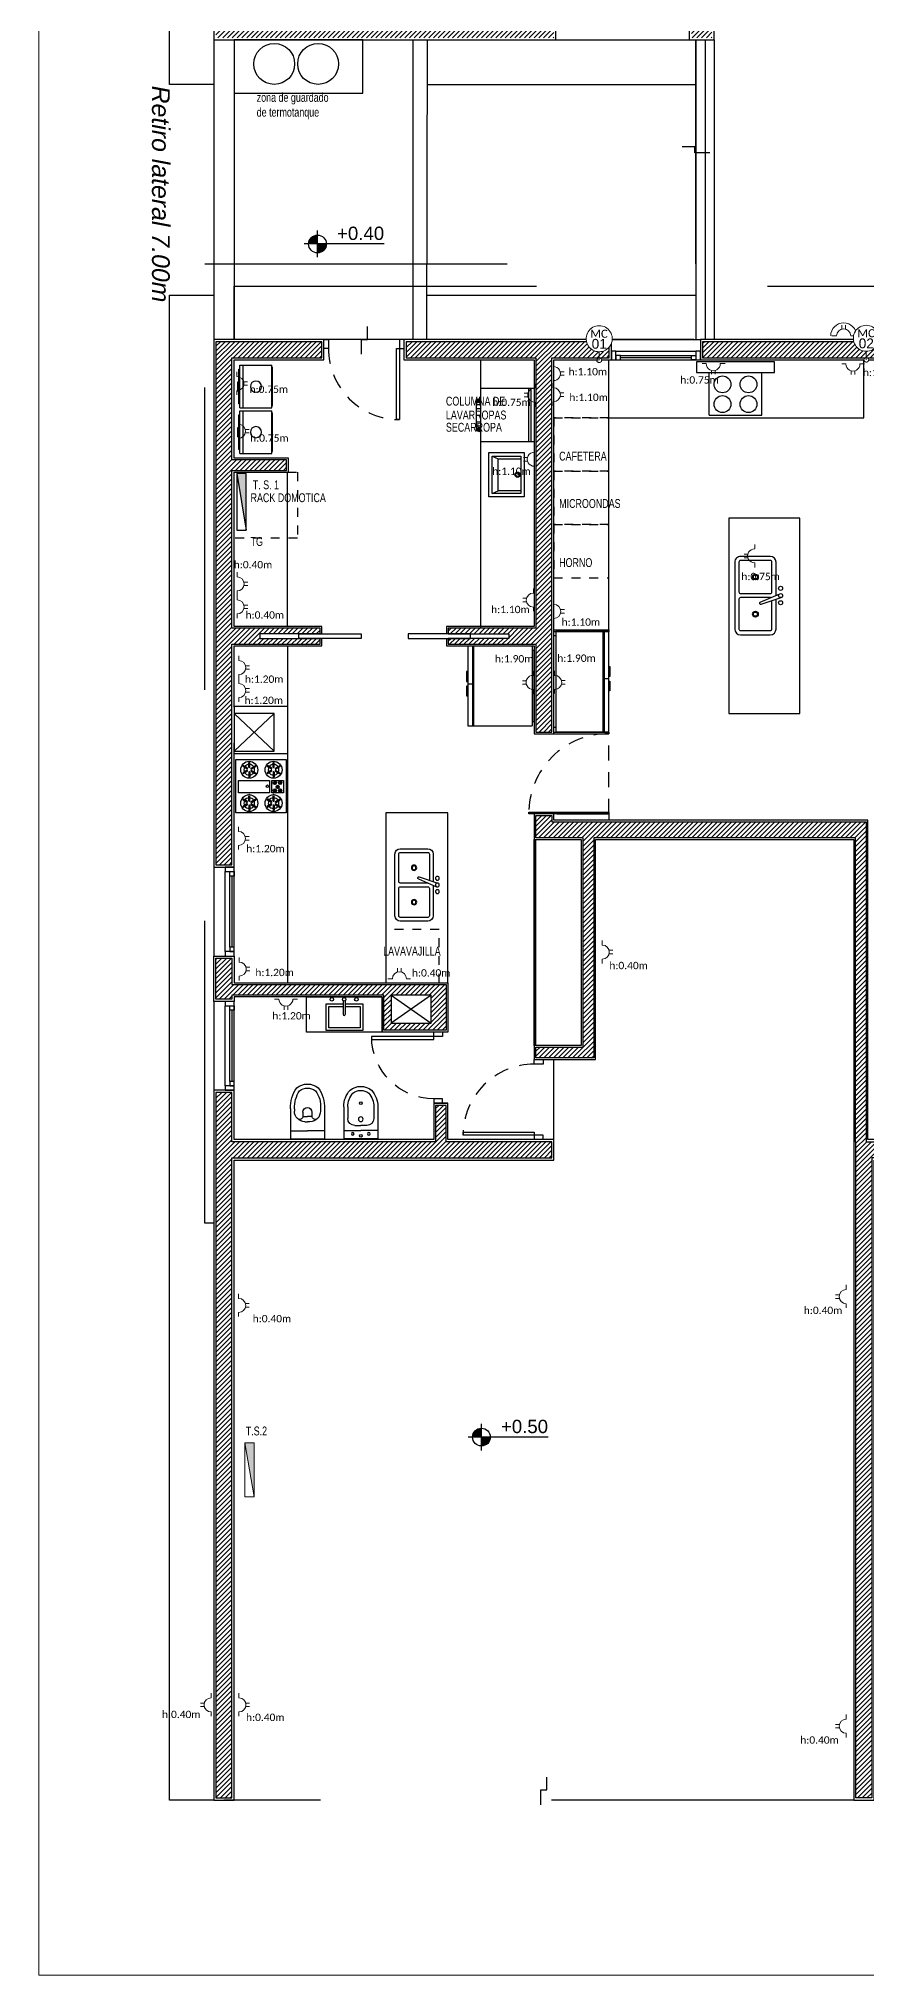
# Model space of a CAD drawing. Header units: millimetres. Extents: x 430 to 1353, y -204 to 152.
# Drawn here: x 430.02 to 439.33, y -9.76 to 12.03 of the extents above; entities that cross this region are included whole.
import ezdxf
from ezdxf.enums import TextEntityAlignment as Align

# ---------------------------------------------------------------- set-up
doc = ezdxf.new("R2010")
doc.units = ezdxf.units.MM
doc.linetypes.add('DASHED', pattern=[0.3, 0.17, -0.13])
doc.linetypes.add('HIDDENX3', pattern=[0.15, 0.1, -0.05])
doc.layers.get('0').update_dxf_attribs({"color": 250})
for name, color, linetype in [('A Eq. Fijo', 252, 'Continuous'), ('AN - Designacion Corte 1-50', 252, 'Continuous'), ('AN - Designacion Nivel 1-50', 252, 'Continuous'), ('AN - Texto 1-25', 252, 'Continuous'), ('AR - Carpinteria', 252, 'Continuous'), ('AR - Equipamiento Fijo', 252, 'Continuous'), ('AR - Ht', 252, 'Continuous'), ('AR - Proyeccion', 252, 'DASHED'), ('AR - Vista 05', 252, 'Continuous'), ('AR - Vista 1', 252, 'Continuous'), ('AR - Vista 2', 252, 'Continuous'), ('AR - Vista 4', 252, 'Continuous'), ('AR-VISTA-1', 252, 'Continuous'), ('AR_Vista 1', 252, 'Continuous'), ('ER-AA', 252, 'HIDDENX3'), ('IE - Boca', 252, 'Continuous')]:
    doc.layers.add(name, color=color, linetype=linetype)
for name, color, linetype, lineweight in [('ND-Cotas', 252, 'Continuous', 9), ('ND-GLOBAL_Notas', 252, 'Continuous', 9), ('ND-TABLEROS', 1, 'Continuous', 9), ('ND-TUE_Boca', 5, 'Continuous', 9), ('ND-TUG_Boca', 160, 'Continuous', 9), ('vista', 252, 'Continuous', 15)]:
    doc.layers.add(name, color=color, linetype=linetype, lineweight=lineweight)
doc.styles.add('50-TXT', font='GOTHIC.TTF', dxfattribs={"width": 0.75, "height": 0.1})
doc.styles.add('IMPLANTACION', font='arial.ttf', dxfattribs={"height": 0.3})
doc.styles.add('MtXpl_Calibri', font='calibri.ttf')
doc.styles.get("Standard").update_dxf_attribs({"font": 'arial.ttf'})
doc.styles.add('Texto Simbolos 1 50', font='arial.ttf', dxfattribs={"height": 0.15})

# ---------------------------------------------------------------- blocks, each defined once
blk = doc.blocks.new('Toma_doble')
for p, q in [((-0.079, 0.03), (-0.132, 0.03)), ((-0.021, 0.107), (-0.021, 0.15)), ((0.019, 0.107), (0.019, 0.15)), ((0.079, 0.03), (0.126, 0.03))]:
    blk.add_line(p, q)
blk.add_arc((0, 0.03), 0.0794, 360, 180)
blk = doc.blocks.new('Motor_cortinero')
blk.add_wipeout([(689.072, 30.448), (689.047, 30.446), (689.023, 30.442), (689, 30.434), (688.977, 30.424), (688.956, 30.41), (688.937, 30.395), (688.921, 30.377), (688.906, 30.357), (688.894, 30.335), (688.885, 30.312), (688.879, 30.288), (688.876, 30.264), (688.876, 30.239), (688.879, 30.215), (688.885, 30.191), (688.894, 30.168), (688.906, 30.146), (688.921, 30.126), (688.937, 30.108), (688.956, 30.093), (688.977, 30.079), (689, 30.069), (689.023, 30.061), (689.047, 30.057), (689.072, 30.055), (689.097, 30.057), (689.121, 30.061), (689.144, 30.069), (689.167, 30.079), (689.187, 30.093), (689.206, 30.108), (689.223, 30.126), (689.238, 30.146), (689.25, 30.168), (689.259, 30.191), (689.265, 30.215), (689.268, 30.239), (689.268, 30.264), (689.265, 30.288), (689.259, 30.312), (689.25, 30.335), (689.238, 30.357), (689.223, 30.377), (689.206, 30.395), (689.187, 30.41), (689.167, 30.424), (689.144, 30.434), (689.121, 30.442), (689.097, 30.446)])
at = {"style": 'MtXpl_Calibri'}
blk.add_text('MC', height=0.1226, rotation=0.0046, dxfattribs=at).set_placement((688.935, 30.266))
blk.add_wipeout([(689.072, 29.962), (689.063, 29.961), (689.055, 29.958), (689.048, 29.953), (689.042, 29.947), (689.038, 29.939), (689.036, 29.931), (689.036, 29.922), (689.038, 29.914), (689.042, 29.906), (689.048, 29.899), (689.055, 29.895), (689.063, 29.891), (689.072, 29.89), (689.081, 29.891), (689.089, 29.895), (689.096, 29.899), (689.101, 29.906), (689.105, 29.914), (689.108, 29.922), (689.108, 29.931), (689.105, 29.939), (689.101, 29.947), (689.096, 29.953), (689.089, 29.958), (689.081, 29.961)])
h = blk.add_hatch()
h.set_pattern_fill('ANGLE', color=256)
h.set_pattern_definition([(0, (0, -0.042), (0, 6.985), [5.08, -1.905]), (90, (0, -0.042), (-6.985, 4e-16), [5.08, -1.905])])
h.paths.add_polyline_path([(689.036, 29.926, 1), (689.108, 29.926, 1)])
blk.add_line((689.072, 30.055), (689.072, 29.926))
for points in [[(689.072, 30.448), (689.047, 30.446), (689.023, 30.442), (689, 30.434), (688.977, 30.424), (688.956, 30.41), (688.937, 30.395), (688.921, 30.377), (688.906, 30.357), (688.894, 30.335), (688.885, 30.312), (688.879, 30.288), (688.876, 30.264), (688.876, 30.239), (688.879, 30.215), (688.885, 30.191), (688.894, 30.168), (688.906, 30.146), (688.921, 30.126), (688.937, 30.108), (688.956, 30.093), (688.977, 30.079), (689, 30.069), (689.023, 30.061), (689.047, 30.057), (689.072, 30.055), (689.097, 30.057), (689.121, 30.061), (689.144, 30.069), (689.167, 30.079), (689.187, 30.093), (689.206, 30.108), (689.223, 30.126), (689.238, 30.146), (689.25, 30.168), (689.259, 30.191), (689.265, 30.215), (689.268, 30.239), (689.268, 30.264), (689.265, 30.288), (689.259, 30.312), (689.25, 30.335), (689.238, 30.357), (689.223, 30.377), (689.206, 30.395), (689.187, 30.41), (689.167, 30.424), (689.144, 30.434), (689.121, 30.442), (689.097, 30.446)], [(689.072, 29.962), (689.063, 29.961), (689.055, 29.958), (689.048, 29.953), (689.042, 29.947), (689.038, 29.939), (689.036, 29.931), (689.036, 29.922), (689.038, 29.914), (689.042, 29.906), (689.048, 29.899), (689.055, 29.895), (689.063, 29.891), (689.072, 29.89), (689.081, 29.891), (689.089, 29.895), (689.096, 29.899), (689.101, 29.906), (689.105, 29.914), (689.108, 29.922), (689.108, 29.931), (689.105, 29.939), (689.101, 29.947), (689.096, 29.953), (689.089, 29.958), (689.081, 29.961)]]:
    blk.add_lwpolyline(points, close=True)
blk = doc.blocks.new('Motor cortinero numerado')
at = {"xscale": 0.744428715064112, "yscale": 0.744428715064112, "zscale": 0.744428715064112}
blk.add_blockref('Motor_cortinero', (-512.965, -22.278), dxfattribs=at)
at = {"style": 'IMPLANTACION'}
blk.add_attdef('NU', text='', height=0.11, dxfattribs=at).set_placement((0, 0.185), align=Align.MIDDLE)
blk = doc.blocks.new('Designacion Nivel Planta 1 50')
h = blk.add_hatch(color=256)
h.dxf.hatch_style = 1
h.paths.add_polyline_path([(0, 0.1, 0.414214), (-0.1, 0), (0, 0)])
h.paths.add_polyline_path([(0.1, 0), (0, 0), (0, -0.1, 0.414214)])
for p, q in [((0.75, 0), (-0.15, 0)), ((0, -0.15), (0, 0.15))]:
    blk.add_line(p, q)
blk.add_circle((0, 0), 0.1)
at = {"style": 'Texto Simbolos 1 50'}
blk.add_attdef('NIVEL', text='', height=0.15, dxfattribs=at).set_placement((0.75, 0), align=Align.BOTTOM_RIGHT)
blk = doc.blocks.new('Tarja-p07')
for p, q in [((-0.475, 0.56), (-0.475, 0.2)), ((0.405, 0.63), (-0.405, 0.63)), ((0.475, 0.2), (0.475, 0.56)), ((-0.106, 0.312), (-0.024, 0.067)), ((-0.079, 0.322), (0.023, 0.085)), ((-0.405, 0.13), (-0.045, 0.13)), ((0.004, 0.13), (0.405, 0.13))]:
    blk.add_line(p, q)
for points in [[(-0.025, 0.197, 0.035735), (-0.025, 0.2), (-0.025, 0.56, 0.414214), (-0.045, 0.58), (-0.405, 0.58, 0.414214), (-0.425, 0.56)], [(-0.425, 0.56), (-0.425, 0.2, 0.414214), (-0.405, 0.18), (-0.062, 0.18, 0.414214)]]:
    blk.add_lwpolyline(points, format="xyb")
blk.add_lwpolyline([(0.025, 0.56), (0.025, 0.2, 0.414214), (0.045, 0.18), (0.405, 0.18, 0.414214), (0.425, 0.2), (0.425, 0.56, 0.414214), (0.405, 0.58), (0.045, 0.58, 0.414214)], format="xyb", close=True)
for centre, radius in [((-0.225, 0.38), 0.035), ((-0.225, 0.38), 0.025), ((0.225, 0.38), 0.035), ((0.225, 0.38), 0.025), ((-0.087, 0.075), 0.025), ((0, 0.075), 0.025), ((0.087, 0.075), 0.025)]:
    blk.add_circle(centre, radius)
for centre, radius, start, end in [((-0.405, 0.56), 0.07, 90, 180), ((0.405, 0.56), 0.07, 360, 90), ((-0.092, 0.316), 0.0147, 23.221, 198.6421), ((-0.405, 0.2), 0.07, 180, 270), ((-0.405, 0.2), 0.02, 180, 270), ((-0.405, 0.2), 0.02, 180, 270), ((0.405, 0.2), 0.07, 270, 360)]:
    blk.add_arc(centre, radius, start, end)
blk = doc.blocks.new('caldera-')
at = {"color": 0}
for p, q in [((0.01, 0.217), (0.01, 0.24)), ((0.37, 0.24), (0.01, 0.24)), ((0.33, -0.24), (0.33, 0.24)), ((0.37, 0.195), (0.37, 0.24)), ((0.01, 0.217), (0, 0.217)), ((0, -0.217), (0, 0.217)), ((0.01, -0.217), (0.01, 0.217)), ((0.37, -0.195), (0.37, 0.195)), ((0.38, 0.195), (0.37, 0.195)), ((0.38, 0.052), (0.38, 0.195)), ((0.38, -0.052), (0.38, 0.052)), ((0.39, 0.052), (0.38, 0.052)), ((0.39, 0.039), (0.38, 0.039)), ((0.39, 0.022), (0.38, 0.022)), ((0.39, 0.009), (0.38, 0.009)), ((0.39, -0.052), (0.39, 0.052)), ((0.01, -0.217), (0, -0.217)), ((0.01, -0.24), (0.01, -0.217)), ((0.38, -0.195), (0.37, -0.195)), ((0.37, -0.24), (0.37, -0.195)), ((0.39, -0.009), (0.38, -0.009)), ((0.39, -0.022), (0.38, -0.022)), ((0.39, -0.039), (0.38, -0.039)), ((0.39, -0.052), (0.38, -0.052)), ((0.38, -0.195), (0.38, -0.052)), ((0.37, -0.24), (0.01, -0.24))]:
    blk.add_line(p, q, dxfattribs=at)
blk.add_circle((0.188, 0), 0.0625, dxfattribs=at)
blk = doc.blocks.new('Caldera')
at = {"rotation": 270}
blk.add_blockref('caldera-', (0.24, 0.39), dxfattribs=at)
blk = doc.blocks.new('A$C14B72A78')
at = {"rotation": 270}
blk.add_blockref('Caldera', (0.24, 0.39), dxfattribs=at)
blk = doc.blocks.new('*U491')
blk.add_lwpolyline([(0.05, 0.1), (0.05, 0.9), (0.083, 0.9), (0.083, 0.1)], close=True)
for points in [[(0, 0), (0.05, 0), (0.05, 0.1), (0, 0.1)], [(0.9, 0), (0.85, 0), (0.85, 0.1), (0.9, 0.1)]]:
    blk.add_lwpolyline(points)
at = {"color": 8, "linetype": 'DASHED'}
blk.add_arc((0.05, 0.1), 0.8, 360, 90, dxfattribs=at)
blk = doc.blocks.new('lavarropas')
for p, q in [((0.441, 1.118), (0.441, 0.518)), ((1.041, 1.118), (0.441, 1.118)), ((1.041, 1.118), (1.041, 0.518)), ((0.441, 1.085), (1.041, 1.085)), ((0.441, 1.056), (1.041, 1.056)), ((0.441, 0.518), (1.041, 0.518)), ((0.569, 0.467), (0.569, 0.518)), ((0.581, 0.467), (0.581, 0.518)), ((0.595, 0.467), (0.595, 0.518)), ((0.622, 0.467), (0.622, 0.518)), ((0.665, 0.467), (0.665, 0.518)), ((0.741, 0.467), (0.741, 0.518)), ((0.817, 0.467), (0.817, 0.518)), ((0.86, 0.467), (0.86, 0.518)), ((0.888, 0.467), (0.888, 0.518)), ((0.901, 0.467), (0.901, 0.518)), ((0.914, 0.467), (0.914, 0.518))]:
    blk.add_line(p, q)
blk.add_lwpolyline([(0.553, 0.518), (0.929, 0.518), (0.914, 0.467), (0.569, 0.467)], close=True)
blk = doc.blocks.new('SAPLS521')
for p, q in [((-0.25, 0), (0.25, 0)), ((-0.25, -0.4), (-0.25, 0)), ((0.25, 0), (0.25, -0.4)), ((-0.21, -0.04), (0.21, -0.04)), ((-0.21, -0.36), (-0.21, -0.04)), ((-0.18, -0.295), (-0.18, -0.04)), ((0.18, -0.04), (0.18, -0.295)), ((0.21, -0.04), (0.21, -0.36)), ((0.25, -0.4), (-0.25, -0.4)), ((-0.21, -0.36), (-0.18, -0.295)), ((0.21, -0.36), (-0.21, -0.36)), ((0.18, -0.295), (-0.18, -0.295)), ((0.21, -0.36), (0.18, -0.295))]:
    blk.add_line(p, q)
for radius in [0.03, 0.02]:
    blk.add_circle((0, -0.075), radius)
blk = doc.blocks.new('Estufa-p02')
for p, q in [((-0.45, 0.199), (-0.494, 0.225)), ((-0.445, 0.208), (-0.489, 0.234)), ((-0.429, 0.217), (-0.429, 0.268)), ((-0.419, 0.217), (-0.419, 0.268)), ((-0.403, 0.208), (-0.358, 0.234)), ((-0.398, 0.199), (-0.353, 0.225)), ((-0.176, 0.199), (-0.221, 0.225)), ((-0.171, 0.208), (-0.216, 0.234)), ((-0.155, 0.217), (-0.155, 0.268)), ((-0.145, 0.217), (-0.145, 0.268)), ((-0.129, 0.208), (-0.085, 0.234)), ((-0.124, 0.199), (-0.08, 0.225)), ((-0.489, 0.064), (-0.514, 0.041)), ((-0.502, 0.029), (-0.489, 0.062)), ((-0.45, 0.181), (-0.494, 0.155)), ((-0.445, 0.172), (-0.489, 0.146)), ((-0.46, 0.022), (-0.485, -0.002)), ((-0.473, -0.011), (-0.46, 0.022)), ((-0.427, 0.062), (-0.453, 0.038)), ((-0.44, 0.029), (-0.427, 0.062)), ((-0.429, 0.163), (-0.429, 0.111)), ((-0.419, 0.163), (-0.419, 0.111)), ((-0.403, 0.172), (-0.358, 0.146)), ((-0.398, 0.181), (-0.353, 0.155)), ((-0.176, 0.181), (-0.221, 0.155)), ((-0.171, 0.172), (-0.216, 0.146)), ((-0.155, 0.163), (-0.155, 0.111)), ((-0.145, 0.163), (-0.145, 0.111)), ((-0.129, 0.172), (-0.085, 0.146)), ((-0.124, 0.181), (-0.08, 0.155)), ((-0.489, -0.025), (-0.515, -0.049)), ((-0.502, -0.054), (-0.489, -0.021)), ((-0.45, -0.177), (-0.494, -0.151)), ((-0.45, -0.195), (-0.494, -0.221)), ((-0.445, -0.168), (-0.489, -0.142)), ((-0.445, -0.204), (-0.489, -0.23)), ((-0.428, -0.021), (-0.453, -0.045)), ((-0.441, -0.054), (-0.428, -0.021)), ((-0.429, -0.159), (-0.429, -0.108)), ((-0.429, -0.213), (-0.429, -0.265)), ((-0.419, -0.159), (-0.419, -0.108)), ((-0.419, -0.213), (-0.419, -0.265)), ((-0.403, -0.168), (-0.358, -0.142)), ((-0.403, -0.204), (-0.358, -0.23)), ((-0.398, -0.177), (-0.353, -0.151)), ((-0.398, -0.195), (-0.353, -0.221)), ((-0.176, -0.177), (-0.221, -0.151)), ((-0.176, -0.195), (-0.221, -0.221)), ((-0.171, -0.168), (-0.216, -0.142)), ((-0.171, -0.204), (-0.216, -0.23)), ((-0.155, -0.159), (-0.155, -0.108)), ((-0.155, -0.213), (-0.155, -0.265)), ((-0.145, -0.159), (-0.145, -0.108)), ((-0.145, -0.213), (-0.145, -0.265)), ((-0.129, -0.168), (-0.085, -0.142)), ((-0.129, -0.204), (-0.085, -0.23)), ((-0.124, -0.177), (-0.08, -0.151)), ((-0.124, -0.195), (-0.08, -0.221))]:
    blk.add_line(p, q)
for points in [[(-0.565, 0.3), (0, 0.3), (0, -0.3), (-0.565, -0.3)], [(-0.535, 0.074), (-0.406, 0.074), (-0.406, -0.066), (-0.535, -0.066)], [(-0.379, 0.074), (-0.031, 0.074), (-0.031, -0.066), (-0.379, -0.066)]]:
    blk.add_lwpolyline(points, close=True)
for centre, radius in [((-0.424, 0.19), 0.095), ((-0.15, 0.19), 0.095), ((-0.498, 0.047), 0.018), ((-0.47, 0.007), 0.018), ((-0.437, 0.047), 0.018), ((-0.355, -0.001), 0.0133), ((-0.424, -0.186), 0.095), ((-0.498, -0.037), 0.018), ((-0.437, -0.037), 0.018), ((-0.15, -0.186), 0.095)]:
    blk.add_circle(centre, radius)
for centre, radius, start, end in [((-0.492, 0.229), 0.005, 60, 240), ((-0.424, 0.19), 0.06, 93.8226, 146.1774), ((-0.424, 0.268), 0.005, 360, 180), ((-0.424, 0.19), 0.06, 33.8226, 86.1774), ((-0.356, 0.229), 0.005, 300, 120), ((-0.218, 0.229), 0.005, 60, 240), ((-0.15, 0.19), 0.06, 93.8226, 146.1774), ((-0.15, 0.268), 0.005, 360, 180), ((-0.15, 0.19), 0.06, 33.8226, 86.1774), ((-0.082, 0.229), 0.005, 300, 120), ((-0.492, 0.151), 0.005, 120, 300), ((-0.424, 0.19), 0.06, 153.8226, 206.1774), ((-0.424, 0.19), 0.06, 213.8226, 266.1774), ((-0.447, 0.203), 0.005, 240, 60), ((-0.447, 0.176), 0.005, 300, 120), ((-0.424, 0.217), 0.005, 180, 0), ((-0.424, 0.163), 0.005, 0, 180), ((-0.424, 0.096), 0.005, 180, 360), ((-0.424, 0.19), 0.06, 273.8226, 326.1774), ((-0.4, 0.203), 0.005, 120, 300), ((-0.4, 0.176), 0.005, 60, 240), ((-0.424, 0.19), 0.06, 333.8226, 26.1774), ((-0.356, 0.151), 0.005, 240, 60), ((-0.218, 0.151), 0.005, 120, 300), ((-0.15, 0.19), 0.06, 153.8226, 206.1774), ((-0.15, 0.19), 0.06, 213.8226, 266.1774), ((-0.173, 0.203), 0.005, 240, 60), ((-0.173, 0.176), 0.005, 300, 120), ((-0.15, 0.217), 0.005, 180, 0), ((-0.15, 0.163), 0.005, 0, 180), ((-0.15, 0.096), 0.005, 180, 360), ((-0.15, 0.19), 0.06, 273.8226, 326.1774), ((-0.127, 0.203), 0.005, 120, 300), ((-0.127, 0.176), 0.005, 60, 240), ((-0.15, 0.19), 0.06, 333.8226, 26.1774), ((-0.082, 0.151), 0.005, 240, 60), ((-0.492, -0.147), 0.005, 60, 240), ((-0.424, -0.186), 0.06, 153.8226, 206.1774), ((-0.424, -0.186), 0.06, 93.8226, 146.1774), ((-0.447, -0.173), 0.005, 240, 60), ((-0.447, -0.2), 0.005, 300, 120), ((-0.424, -0.108), 0.005, 360, 180), ((-0.424, -0.159), 0.005, 180, 0), ((-0.424, -0.213), 0.005, 0, 180), ((-0.424, -0.186), 0.06, 33.8226, 86.1774), ((-0.4, -0.173), 0.005, 120, 300), ((-0.4, -0.2), 0.005, 60, 240), ((-0.424, -0.186), 0.06, 333.8226, 26.1774), ((-0.356, -0.147), 0.005, 300, 120), ((-0.218, -0.147), 0.005, 60, 240), ((-0.15, -0.186), 0.06, 153.8226, 206.1774), ((-0.15, -0.186), 0.06, 93.8226, 146.1774), ((-0.173, -0.173), 0.005, 240, 60), ((-0.173, -0.2), 0.005, 300, 120), ((-0.15, -0.108), 0.005, 360, 180), ((-0.15, -0.159), 0.005, 180, 0), ((-0.15, -0.213), 0.005, 0, 180), ((-0.15, -0.186), 0.06, 33.8226, 86.1774), ((-0.127, -0.173), 0.005, 120, 300), ((-0.127, -0.2), 0.005, 60, 240), ((-0.15, -0.186), 0.06, 333.8226, 26.1774), ((-0.082, -0.147), 0.005, 300, 120), ((-0.492, -0.225), 0.005, 120, 300), ((-0.424, -0.186), 0.06, 213.8226, 266.1774), ((-0.424, -0.265), 0.005, 180, 360), ((-0.424, -0.186), 0.06, 273.8226, 326.1774), ((-0.356, -0.225), 0.005, 240, 60), ((-0.218, -0.225), 0.005, 120, 300), ((-0.15, -0.186), 0.06, 213.8226, 266.1774), ((-0.15, -0.265), 0.005, 180, 360), ((-0.15, -0.186), 0.06, 273.8226, 326.1774), ((-0.082, -0.225), 0.005, 240, 60)]:
    blk.add_arc(centre, radius, start, end)
blk = doc.blocks.new('*U492')
blk.add_lwpolyline([(0.05, 0.1), (0.05, 0.8), (0.083, 0.8), (0.083, 0.1)], close=True)
for points in [[(0, 0), (0.05, 0), (0.05, 0.1), (0, 0.1)], [(0.8, 0), (0.75, 0), (0.75, 0.1), (0.8, 0.1)]]:
    blk.add_lwpolyline(points)
at = {"color": 8, "linetype": 'DASHED'}
blk.add_arc((0.05, 0.1), 0.7, 360, 90, dxfattribs=at)
blk = doc.blocks.new('HELADERA')
for p, q in [((-0.85, 0.746), (-0.85, 0.695)), ((-0.85, 0.746), (0.05, 0.746)), ((-0.85, 0.746), (-0.85, 0.024)), ((-0.85, 0.695), (0.05, 0.695)), ((-0.85, 0.682), (0.05, 0.682)), ((-0.562, 0.746), (-0.562, 0.761)), ((-0.562, 0.761), (-0.451, 0.761)), ((-0.451, 0.761), (-0.451, 0.746)), ((-0.425, 0.746), (-0.425, 0.695)), ((-0.399, 0.746), (-0.399, 0.761)), ((-0.399, 0.761), (-0.288, 0.761)), ((-0.288, 0.761), (-0.288, 0.746)), ((0.05, 0.746), (0.05, 0.024)), ((-0.85, 0.024), (0.05, 0.024)), ((-0.802, 0.024), (-0.802, 0)), ((-0.002, 0), (-0.802, 0)), ((-0.002, 0.024), (-0.002, 0))]:
    blk.add_line(p, q)
blk = doc.blocks.new('INOD3-VS')
for p, q in [((-0.19, 0), (0.19, 0)), ((-0.19, -0.334), (-0.19, 0)), ((0.19, -0.334), (0.19, 0)), ((-0.19, -0.09), (0, -0.09)), ((-0.028, -0.19), (0, -0.19)), ((0.19, -0.09), (0, -0.09)), ((0.028, -0.19), (0, -0.19)), ((-0.145, -0.334), (-0.145, -0.307)), ((-0.05, -0.297), (-0.05, -0.247)), ((-0.05, -0.247), (0, -0.247)), ((0.05, -0.247), (0, -0.247)), ((0.05, -0.297), (0.05, -0.247)), ((0.145, -0.334), (0.145, -0.307))]:
    blk.add_line(p, q)
for centre, radius, start, end in [((-0.028, -0.307), 0.117, 90, 180), ((-0.095, -0.259), 0.0464, 14.8851, 92.9268), ((0.028, -0.307), 0.117, 0, 90), ((0.095, -0.259), 0.0464, 87.0732, 165.1149), ((0.195, -0.344), 0.385, 178.5208, 215.4085), ((0.198, -0.345), 0.343, 178.2465, 213.5506), ((0, -0.297), 0.05, 180, 270), ((0, -0.297), 0.05, 270, 0), ((-0.127, -0.365), 0.274, 321.8101, 6.3928), ((-0.192, -0.345), 0.383, 324.4734, 1.5973), ((0, -0.419), 0.19, 231.2469, 270), ((0, -0.419), 0.145, 232.619, 270), ((0, -0.419), 0.145, 270, 307.381), ((0, -0.419), 0.19, 270, 308.7531)]:
    blk.add_arc(centre, radius, start, end)
blk = doc.blocks.new('BIDE2-VS')
for p, q in [((-0.19, 0), (0.19, 0)), ((-0.19, -0.354), (-0.19, 0)), ((0.19, -0.354), (0.19, 0)), ((-0.19, -0.09), (0, -0.09)), ((-0.067, -0.146), (0, -0.146)), ((0.19, -0.09), (0, -0.09)), ((0.067, -0.146), (0, -0.146)), ((-0.145, -0.354), (-0.145, -0.224)), ((-0.145, -0.354), (-0.145, -0.327)), ((0.145, -0.354), (0.145, -0.224))]:
    blk.add_line(p, q)
for centre, radius in [((-0.09, -0.052), 0.015), ((0, -0.215), 0.026), ((0.09, -0.052), 0.015)]:
    blk.add_circle(centre, radius)
for centre, radius, start, end in [((-0.067, -0.224), 0.0781, 90, 180), ((0, -0.03), 0.015, 90, 270), ((0, -0.03), 0.015, 270, 90), ((0.067, -0.224), 0.0781, 0, 90), ((0.084, -0.354), 0.274, 180, 222.2256), ((0.084, -0.354), 0.229, 180, 221.3159), ((0, -0.393), 0.015, 90, 270), ((0, -0.393), 0.015, 270, 90), ((-0.084, -0.354), 0.229, 318.6841, 0), ((-0.084, -0.354), 0.274, 317.7744, 0), ((0, -0.39), 0.19, 231.2469, 270), ((0, -0.39), 0.145, 232.619, 270), ((0, -0.39), 0.145, 270, 307.381), ((0, -0.39), 0.19, 270, 308.7531)]:
    blk.add_arc(centre, radius, start, end)
blk = doc.blocks.new('*U496')
at = {"color": 8}
blk.add_line((0.9, 0.025), (0.1, 0.025), dxfattribs=at)
at = {"layer": 'AR - Carpinteria'}
for p, q in [((0.05, 0.1), (0.95, 0.1)), ((0.05, 0), (0.95, 0)), ((0.1, 0.05), (0.9, 0.05))]:
    blk.add_line(p, q, dxfattribs=at)
for points in [[(0, 0), (0.05, 0), (0.05, 0.1), (0, 0.1)], [(0.05, 0), (0.1, 0), (0.1, 0.05), (0.05, 0.05)], [(0.95, 0), (0.9, 0), (0.9, 0.05), (0.95, 0.05)], [(0.95, 0), (1, 0), (1, 0.1), (0.95, 0.1)]]:
    blk.add_lwpolyline(points, close=True, dxfattribs=at)
blk = doc.blocks.new('heladera2')
for p, q in [((0, -0.552), (0, 0.48)), ((0.024, 0.48), (0, 0.48)), ((0.024, 0.528), (0.024, -0.604)), ((0.617, 0.528), (0.024, 0.528)), ((0.554, 0.528), (0.554, -0.604)), ((0.568, 0.528), (0.568, -0.604)), ((0.618, 0.528), (0.568, 0.528)), ((0.618, 0.528), (0.618, -0.604)), ((0.618, 0.134), (0.633, 0.134)), ((0.633, 0.024), (0.618, 0.024)), ((0.633, 0.134), (0.633, 0.024)), ((0.618, -0.002), (0.568, -0.002)), ((0.618, -0.029), (0.633, -0.029)), ((0.633, -0.139), (0.618, -0.139)), ((0.633, -0.029), (0.633, -0.139)), ((0.024, -0.552), (0, -0.552)), ((0.617, -0.604), (0.024, -0.604))]:
    blk.add_line(p, q)
blk = doc.blocks.new('PLANTA BAJA')
at = {"layer": 'AR - Ht', "true_color": 0x383838, "transparency": 33554610}
h = blk.add_hatch(dxfattribs=at)
h.set_pattern_fill('ANSI31', color=250, scale=0.012)
h.set_pattern_definition([(45, (-605.2518, -51.777135), (-0.0269407684, 0.0269407684), [])])
h.paths.add_polyline_path([(23.605, 24.735), (23.425, 24.735), (23.425, 24.69), (22.52, 24.69), (22.52, 24.63), (22.759, 24.63), (22.759, 24.58), (22.52, 24.58), (22.52, 24.52), (23.425, 24.52), (23.425, 24.45), (23.605, 24.45)])
h.paths.add_polyline_path([(18.205, 30.805), (18.025, 30.805), (18.025, 30.625), (18.205, 30.625)])
h.paths.add_polyline_path([(0.205, 16.225), (1.215, 16.225), (1.215, 16.405), (0.025, 16.405), (0.025, 10.52), (0.205, 10.52), (0.205, 11.89), (0.205, 13.002), (1.197, 13.002), (1.197, 13.068), (0.517, 13.068), (0.517, 13.118), (1.197, 13.118), (1.197, 13.182), (0.205, 13.182), (0.205, 14.957), (0.82, 14.957), (0.82, 15.077), (0.205, 15.077)])
h.paths.add_polyline_path([(4.45, 16.405), (2.165, 16.405), (2.165, 16.225), (3.625, 16.225), (3.625, 13.182), (2.638, 13.182), (2.638, 13.118), (3.318, 13.118), (3.318, 13.068), (2.638, 13.068), (2.638, 13.002), (3.625, 13.002), (3.625, 12.015), (3.805, 12.015), (3.805, 16.225), (4.45, 16.225)])
h.paths.add_polyline_path([(7.455, 16.405), (5.5, 16.405), (5.5, 16.225), (7.455, 16.225)])
h.paths.add_polyline_path([(7.34, 11.005), (3.805, 11.005), (3.805, 11.075), (3.625, 11.075), (3.625, 10.825), (4.155, 10.825), (4.155, 8.47), (3.625, 8.47), (3.625, 8.35), (4.275, 8.35), (4.275, 10.825), (7.22, 10.825), (7.22, 7.405), (7.225, 7.405), (7.225, 0.025), (7.405, 0.025), (7.405, 7.225), (7.475, 7.225), (7.475, 7.405), (7.34, 7.405)])
h.paths.add_polyline_path([(3.805, 7.405), (2.615, 7.405), (2.615, 7.815), (2.495, 7.815), (2.495, 7.405), (0.205, 7.405), (0.205, 7.96), (0.025, 7.96), (0.025, 0.025), (0.205, 0.025), (0.205, 7.225), (3.805, 7.225)])
h.paths.add_polyline_path([(11.69, 7.405), (9.89, 7.405), (9.725, 7.405), (9.725, 7.225), (11.69, 7.225)])
h.paths.add_polyline_path([(14.62, 11.005), (10.81, 11.005), (10.81, 10.825), (14.62, 10.825)])
h.paths.add_polyline_path([(18.225, 11.005), (15.875, 11.005), (15.875, 10.825), (18.055, 10.825), (18.055, 9.505), (17.475, 9.505), (17.475, 9.175), (17.215, 9.175), (17.215, 9.055), (18.055, 9.055), (18.055, 7.405), (17.47, 7.405), (17.47, 7.225), (18.035, 7.225), (18.195, 7.225), (18.22, 7.225), (18.22, 7.405), (18.175, 7.405), (18.175, 10.825), (18.225, 10.825)])
h.paths.add_polyline_path([(18.055, 9.425), (18.055, 9.175), (17.555, 9.175), (17.555, 9.425)], flags=16)
h.paths.add_polyline_path([(16.42, 7.405), (16.375, 7.405), (16.375, 9.95), (16.255, 9.95), (16.255, 7.405), (13.74, 7.405), (13.74, 7.225), (14.29, 7.225), (14.29, 5.415), (14.74, 5.415), (14.74, 7.225), (16.395, 7.225), (16.42, 7.225)])
h.paths.add_polyline_path([(23.605, 16.405), (21.57, 16.405), (21.57, 16.225), (23.425, 16.225), (23.425, 11.685), (19.375, 11.685), (19.375, 12.365), (19.255, 12.365), (19.17, 12.365), (19.17, 12.245), (19.255, 12.245), (19.255, 11.005), (19.165, 11.005), (19.165, 10.825), (19.375, 10.825), (19.375, 11.565), (23.425, 11.565), (23.425, 7.405), (21.57, 7.405), (21.57, 7.225), (23.605, 7.225)])
h.paths.add_polyline_path([(18.22, 16.405), (17.91, 16.405), (17.91, 16.225), (18.055, 16.225), (18.055, 12.25), (18.22, 12.25), (18.22, 12.36), (18.175, 12.36), (18.175, 16.225), (18.22, 16.225)])
h.paths.add_polyline_path([(21.77, 23.57), (20.762, 23.57), (20.762, 23.535), (21.362, 23.535), (21.362, 23.435), (20.762, 23.435), (20.762, 23.4), (21.66, 23.4), (21.66, 23.165), (21.77, 23.165)])
h.paths.add_polyline_path([(18.918, 23.535), (19.512, 23.535), (19.512, 23.57), (18.215, 23.57), (18.215, 23.615), (18.025, 23.615), (18.025, 19.825), (18.23, 19.825), (18.255, 19.825), (18.255, 20.005), (18.205, 20.005), (18.205, 23.4), (19.512, 23.4), (19.512, 23.435), (18.918, 23.435)])
h.paths.add_polyline_path([(23.605, 30.805), (23.355, 30.805), (23.355, 30.625), (23.425, 30.625), (23.425, 26.15), (21.66, 26.15), (21.66, 24.52), (21.77, 24.52), (21.77, 26.04), (23.425, 26.04), (23.425, 25.785), (23.605, 25.785)])
h.paths.add_polyline_path([(3.825, 20.005), (2.375, 20.005), (2.375, 20.055), (2.265, 20.055), (2.265, 20.005), (0.205, 20.005), (0.205, 20.055), (0.025, 20.055), (0.025, 19.825), (3.825, 19.825)])
h.paths.add_polyline_path([(5.605, 23.61), (5.425, 23.61), (5.425, 20.005), (5.375, 20.005), (5.375, 19.825), (5.4, 19.825), (5.605, 19.825)])
h.paths.add_polyline_path([(5.605, 30.805), (5.425, 30.805), (5.425, 30.625), (5.605, 30.625)])
h.paths.add_polyline_path([(0.21, 21.41), (0.21, 21.66), (0.36, 21.66), (0.36, 21.41)], flags=16)
h.paths.add_polyline_path([(0.435, 21.66), (2.265, 21.66), (2.265, 20.905), (2.375, 20.905), (2.375, 21.66), (4.055, 21.66), (4.055, 20.96), (4.165, 20.96), (4.165, 21.635), (4.165, 22.685), (4.015, 22.685), (4.015, 21.77), (1.965, 21.77), (1.965, 22.685), (1.815, 22.685), (1.815, 21.77), (0.42, 21.77), (0.205, 21.77), (0.205, 30.625), (0.275, 30.625), (0.275, 30.805), (0.23, 30.805), (0.025, 30.805), (0.025, 21.085), (0.205, 21.085), (0.205, 21.335), (0.435, 21.335)])
h.paths.add_polyline_path([(1.995, 8.74), (1.995, 9.055), (2.445, 9.055), (2.445, 8.74)], flags=16)
h.paths.add_polyline_path([(2.615, 9.035), (2.615, 9.175), (0.205, 9.175), (0.205, 9.47), (0.025, 9.47), (0.025, 9.035), (0.025, 9.01), (0.205, 9.01), (0.205, 9.055), (1.915, 9.055), (1.915, 8.66), (2.615, 8.66)])
h.paths.add_polyline_path([(23.425, 21.935), (23.17, 21.935), (23.17, 22.09), (23.425, 22.09)], flags=16)
h.paths.add_polyline_path([(23.605, 23.4), (23.425, 23.4), (23.425, 23.335), (22.62, 23.335), (22.62, 23.275), (22.859, 23.275), (22.859, 23.225), (22.62, 23.225), (22.62, 23.165), (23.425, 23.165), (23.425, 22.165), (23.095, 22.165), (23.095, 21.935), (21.795, 21.935), (21.66, 21.935), (21.66, 21.865), (21.795, 21.865), (23.425, 21.865), (23.425, 20.005), (21.77, 20.005), (21.77, 21.115), (21.66, 21.115), (21.66, 20.005), (21.605, 20.005), (21.605, 19.825), (21.64, 19.825), (23.605, 19.825)])
at = {"layer": 'IE - Boca'}
h = blk.add_hatch(color=256, dxfattribs=at)
h.dxf.hatch_style = 1
h.paths.add_polyline_path([(0.366, 14.922), (0.259, 14.922), (0.366, 14.287)])
at = {"layer": 'A Eq. Fijo', "ltscale": 0.5}
for centre in [(0.68, 19.53), (1.174, 19.53)]:
    blk.add_circle(centre, 0.23, dxfattribs=at)
at = {"layer": 'AN - Designacion Corte 1-50'}
blk.add_lwpolyline([(5.581, 18.531), (5.413, 18.531), (5.413, 18.599), (5.27, 18.599)], dxfattribs=at)
at = {"layer": 'AN - Texto 1-25'}
blk.add_line((1.895, 9.055), (1.895, 9.055), dxfattribs=at)
at = {"layer": 'AR - Carpinteria'}
for p, q in [((3.85, 19.8), (5.35, 19.8)), ((2.14, 16.43), (1.24, 16.43)), ((0.23, 12.225), (0.68, 11.8)), ((0.68, 12.225), (0.23, 11.8)), ((0, 10.495), (0, 9.495)), ((0, 8.985), (0, 7.985)), ((3.825, 7.43), (3.825, 8.33))]:
    blk.add_line(p, q, dxfattribs=at)
for points in [[(1.657, 13.068), (0.957, 13.068), (0.957, 13.118), (1.657, 13.118)], [(2.189, 13.068), (2.889, 13.068), (2.889, 13.118), (2.189, 13.118)], [(4.445, 11.095), (3.545, 11.095), (3.545, 11.113), (4.445, 11.113)]]:
    blk.add_lwpolyline(points, close=True, dxfattribs=at)
at = {"layer": 'AR - Equipamiento Fijo'}
for p, q in [((3.005, 13.19), (3.005, 16.2)), ((4.445, 13.163), (4.445, 16.2)), ((7.315, 15.55), (7.315, 16.2)), ((5.575, 15.58), (5.575, 16.06)), ((5.575, 16.06), (6.165, 16.06)), ((6.165, 15.58), (6.165, 16.06)), ((4.445, 15.55), (7.315, 15.55)), ((5.575, 15.58), (6.165, 15.58)), ((0.83, 12.985), (0.83, 9.195)), ((2.635, 9.195), (2.635, 9.795)), ((1.455, 8.992), (1.455, 8.838)), ((1.479, 8.992), (1.479, 8.838))]:
    blk.add_line(p, q, dxfattribs=at)
for points in [[(1.677, 19.8), (0.23, 19.8), (0.23, 19.2), (1.677, 19.2)], [(5.795, 12.225), (6.595, 12.225), (6.595, 14.42), (5.795, 14.42)], [(1.045, 9.035), (1.895, 9.035), (1.895, 8.64), (1.045, 8.64)]]:
    blk.add_lwpolyline(points, close=True, dxfattribs=at)
for points in [[(2.635, 9.795), (2.635, 11.106), (1.935, 11.106), (1.935, 9.195)], [(1.479, 8.959), (1.676, 8.959), (1.676, 8.658), (1.264, 8.658), (1.264, 8.959), (1.455, 8.959)], [(1.479, 8.929), (1.646, 8.929), (1.646, 8.688), (1.294, 8.688), (1.294, 8.929), (1.455, 8.929)]]:
    blk.add_lwpolyline(points, dxfattribs=at)
blk.add_arc((1.467, 8.839), 0.0121, 185.5464, 354.4536, dxfattribs=at)
at = {"layer": 'AR - Proyeccion', "color": 8}
blk.add_line((4.445, 11.095), (4.445, 12.013), dxfattribs=at)
at = {"layer": 'AR - Proyeccion', "ltscale": 20}
for p, q in [((3.605, 10.805), (3.605, 8.49)), ((7.2, 0), (0.115, 0))]:
    blk.add_line(p, q, dxfattribs=at)
blk.add_lwpolyline([(0, 6.49), (-0.1, 6.49), (-0.1, 17.28), (5.425, 17.28), (5.425, 19.8)], dxfattribs=at)
blk.add_lwpolyline([(0.23, 17.03), (23.4, 17.03), (23.4, 16.43), (0.23, 16.43)], close=True, dxfattribs=at)
at = {"layer": 'AR - Proyeccion', "color": 8}
blk.add_arc((4.436, 11.104), 0.891, 89.3464, 180.5787, dxfattribs=at)
at = {"layer": 'AR - Vista 05'}
for p, q in [((0.83, 13.202), (0.83, 14.937)), ((3.825, 13.163), (4.445, 13.163)), ((3.825, 13.145), (4.444, 13.145)), ((4.445, 13.163), (4.445, 13.145)), ((3.605, 12.983), (3.605, 11.995)), ((0.23, 12.305), (0.83, 12.305)), ((3.825, 12.013), (4.445, 12.013)), ((3.825, 11.995), (4.444, 11.995)), ((4.445, 12.013), (4.445, 11.995)), ((0.83, 11.769), (0.23, 11.769)), ((3.858, 11.095), (4.445, 11.095)), ((4.445, 11.095), (4.445, 11.025))]:
    blk.add_line(p, q, dxfattribs=at)
for points in [[(5.4, 19.8), (5.63, 19.8), (5.63, 23.635), (5.4, 23.635), (5.4, 20.03), (5.35, 20.03), (5.35, 19.8)], [(7.48, 16.2), (7.48, 16.43), (5.475, 16.43), (5.475, 16.2)], [(5.43, 16.06), (6.31, 16.06), (6.31, 16.18), (5.43, 16.18)], [(7.43, 7.2), (7.5, 7.2), (7.5, 7.43), (7.36, 7.43), (7.36, 11.025), (3.825, 11.025), (3.825, 11.095), (3.605, 11.095), (3.605, 10.805), (4.135, 10.805), (4.135, 8.49), (3.605, 8.49), (3.605, 8.33), (4.295, 8.33), (4.295, 10.805), (7.2, 10.805), (7.2, 0), (7.43, 0)], [(2.635, 8.64), (1.895, 8.64), (1.895, 9.035), (0.23, 9.035), (0.23, 8.985), (0, 8.985), (0, 9.035), (0, 9.495), (0.23, 9.495), (0.23, 9.195), (2.635, 9.195), (2.635, 9.035)]]:
    blk.add_lwpolyline(points, close=True, dxfattribs=at)
for points in [[(0, 20.08), (0, 19.8), (3.85, 19.8), (3.85, 20.03), (2.4, 20.03), (2.4, 20.08), (2.24, 20.08), (2.24, 20.03), (0.23, 20.03), (0.23, 20.08)], [(1.217, 13.118), (1.217, 13.202), (0.23, 13.202), (0.23, 14.937), (0.84, 14.937), (0.84, 15.097), (0.23, 15.097), (0.23, 16.2), (1.24, 16.2), (1.24, 16.43), (0, 16.43), (0, 10.495), (0.23, 10.495), (0.23, 11.89)], [(2.618, 13.068), (2.618, 12.983), (3.605, 12.983), (3.605, 11.995), (3.825, 11.995), (3.825, 16.2), (4.475, 16.2), (4.475, 16.43), (2.14, 16.43), (2.14, 16.2), (3.605, 16.2), (3.605, 13.202), (2.618, 13.202), (2.618, 13.118)], [(0.23, 12.295), (0.23, 12.983), (1.217, 12.983), (1.217, 13.068)], [(0.23, 12.295), (0.23, 12.295), (0.23, 11.89), (0.23, 11.89)], [(2.475, 7.84), (2.635, 7.84), (2.475, 7.84), (2.475, 7.43), (0.23, 7.43), (0.23, 7.985), (0, 7.985), (0, 0), (0.23, 0), (0.23, 7.2), (3.825, 7.2), (3.825, 7.43), (2.635, 7.43), (2.635, 7.84)]]:
    blk.add_lwpolyline(points, dxfattribs=at)
for centre, radius in [((5.724, 15.926), 0.0949), ((6.016, 15.926), 0.0949), ((5.724, 15.704), 0.0949), ((6.016, 15.704), 0.0949), ((1.328, 9.008), 0.02), ((1.467, 9.008), 0.02), ((1.605, 9.008), 0.02)]:
    blk.add_circle(centre, radius, dxfattribs=at)
at = {"layer": 'AR - Vista 1'}
for p, q in [((4.475, 16.43), (5.475, 16.43)), ((3.605, 8.49), (3.605, 10.805)), ((3.625, 8.49), (3.625, 10.805)), ((1.995, 9.055), (2.445, 8.74)), ((2.445, 9.055), (1.995, 8.74))]:
    blk.add_line(p, q, dxfattribs=at)
at = {"layer": 'AR - Vista 2'}
for points in [[(0, 19.8), (0, 16.43)], [(0.23, 19.8), (0.23, 16.44)], [(2.24, 19.8), (2.24, 16.43)], [(2.4, 19.8), (2.393, 16.43)], [(5.425, 19.8), (5.425, 16.43)], [(5.53, 19.8), (5.53, 16.43)], [(5.63, 19.8), (5.63, 16.43)], [(5.63, 19.8), (5.63, 16.43)]]:
    blk.add_lwpolyline(points, dxfattribs=at)
at = {"layer": 'AR - Vista 4'}
for points in [[(1.197, 13.118), (1.197, 13.182), (0.205, 13.182), (0.205, 14.957), (0.82, 14.957), (0.82, 15.077), (0.205, 15.077), (0.205, 16.225), (1.215, 16.225), (1.215, 16.405), (0.025, 16.405), (0.025, 10.52), (0.205, 10.52), (0.205, 11.89)], [(2.638, 13.068), (2.638, 13.002), (3.625, 13.002), (3.625, 12.015), (3.805, 12.015), (3.805, 16.225), (4.45, 16.225), (4.45, 16.405), (2.165, 16.405), (2.165, 16.225), (3.625, 16.225), (3.625, 13.182), (2.638, 13.182), (2.638, 13.118)], [(1.197, 13.118), (0.517, 13.118), (0.517, 13.068), (1.197, 13.068)], [(2.638, 13.118), (3.318, 13.118), (3.318, 13.068), (2.638, 13.068)], [(0.205, 11.89), (0.205, 13.002), (1.197, 13.002), (1.197, 13.068)]]:
    blk.add_lwpolyline(points, dxfattribs=at)
for points in [[(7.455, 16.225), (7.455, 16.405), (5.5, 16.405), (5.5, 16.225)], [(0.23, 11.8), (0.68, 11.8), (0.68, 12.225), (0.23, 12.225)], [(7.22, 10.825), (4.275, 10.825), (4.275, 8.35), (3.625, 8.35), (3.625, 8.47), (4.155, 8.47), (4.155, 10.825), (3.625, 10.825), (3.625, 11.075), (3.805, 11.075), (3.805, 11.005), (7.34, 11.005), (7.34, 7.405), (7.475, 7.405), (7.475, 7.225), (7.405, 7.225), (7.405, 0.025), (7.225, 0.025), (7.225, 7.405), (7.22, 7.405)], [(2.615, 8.66), (1.915, 8.66), (1.915, 9.055), (0.205, 9.055), (0.205, 9.01), (0.025, 9.01), (0.025, 9.035), (0.025, 9.47), (0.205, 9.47), (0.205, 9.175), (2.615, 9.175), (2.615, 9.035)], [(2.445, 9.055), (1.995, 9.055), (1.995, 8.74), (2.445, 8.74)], [(2.495, 7.815), (2.495, 7.405), (0.205, 7.405), (0.205, 7.96), (0.025, 7.96), (0.025, 0.025), (0.205, 0.025), (0.205, 7.225), (3.805, 7.225), (3.805, 7.405), (2.615, 7.405), (2.615, 7.815)]]:
    blk.add_lwpolyline(points, close=True, dxfattribs=at)
at = {"layer": 'AR-VISTA-1'}
blk.add_lwpolyline([(0, 19.3), (-0.5, 19.3), (-0.5, 30.83), (-0.5, 31.33), (-0.006, 31.33)], dxfattribs=at)
at = {"layer": 'AR_Vista 1'}
for points in [[(2.4, 19.3), (5.423, 19.3)], [(0, 0), (-0.5, 0), (-0.5, 16.43), (-0.5, 16.93), (0, 16.93)], [(2.4, 16.93), (5.425, 16.93)]]:
    blk.add_lwpolyline(points, dxfattribs=at)
at = {"layer": 'IE - Boca'}
blk.add_line((0.259, 14.922), (0.366, 14.287), dxfattribs=at)
blk.add_lwpolyline([(0.259, 14.287), (0.366, 14.287), (0.366, 14.922), (0.259, 14.922)], close=True, dxfattribs=at)
at = {"layer": 'A Eq. Fijo', "ltscale": 0.5, "xscale": -1, "rotation": 180}
for p in [(0.032, 16.051), (0.032, 15.538)]:
    blk.add_blockref('A$C14B72A78', p, dxfattribs=at)
at = {"layer": 'A Eq. Fijo', "ltscale": 0.5, "rotation": 270}
blk.add_blockref('SAPLS521', (3.493, 14.91), dxfattribs=at)
at = {"layer": 'AR - Carpinteria'}
for name, p, rotation in [('*U491', (2.14, 16.43), 180), ('*U496', (0.23, 9.495), 90), ('*U496', (0.23, 7.985), 90), ('*U491', (3.705, 7.43), 90)]:
    blk.add_blockref(name, p, dxfattribs=dict(at, rotation=rotation))
blk.add_blockref('*U496', (4.475, 16.2), dxfattribs=at)
at = {"layer": 'AR - Carpinteria', "xscale": -1.000000000000024, "rotation": 90}
blk.add_blockref('*U492', (2.575, 8.64), dxfattribs=at)
at = {"layer": 'AR - Equipamiento Fijo', "ltscale": 0.5, "xscale": -1, "rotation": 270}
blk.add_blockref('lavarropas', (2.487, 14.839), dxfattribs=at)
at = {"layer": 'AR - Equipamiento Fijo'}
for name, p, xscale, yscale, zscale, rotation in [('Tarja-p07', (6.447, 13.55), 0.9286074381064684, 0.9286074381064684, 0.9286074381064684, 90), ('Tarja-p07', (2.58, 10.295), -0.8590521644313922, 0.8590521644313922, 0.8590521644313678, 90), ('INOD3-VS', (1.054, 7.44), -1.01, 1.01, 1.01, 180), ('BIDE2-VS', (1.654, 7.443), -1.01, 1.01, 1.01, 180)]:
    blk.add_blockref(name, p, dxfattribs=dict(at, xscale=xscale, yscale=yscale, zscale=zscale, rotation=rotation))
at = {"layer": 'AR - Equipamiento Fijo', "xscale": -1.000000000000011, "rotation": 90}
blk.add_blockref('HELADERA', (3.605, 12.133), dxfattribs=at)
at = {"layer": 'AR - Equipamiento Fijo', "rotation": 179.9999999999999}
blk.add_blockref('Estufa-p02', (0.249, 11.405), dxfattribs=at)
at = {"layer": 'AR - Vista 05'}
blk.add_blockref('heladera2', (3.825, 12.617), dxfattribs=at)

msp = doc.modelspace()

# ---------------------------------------------------------------- hatches: boundary and pattern name
at = {"layer": 'ND-TABLEROS'}
h = msp.add_hatch(color=256, dxfattribs=at)
h.dxf.hatch_style = 1
h.paths.add_polyline_path([(432.449, -3.769), (432.342, -3.769), (432.449, -4.375)])

# ---------------------------------------------------------------- linework, layer by layer
at = {"layer": 'AN - Designacion Corte 1-50'}
for points in [[(437.574, 10.743), (437.406, 10.743), (437.406, 10.811), (437.263, 10.811)], [(433.655, 8.476), (433.655, 8.642), (433.723, 8.642), (433.723, 8.787)], [(435.674, -7.839), (435.674, -7.673), (435.742, -7.673), (435.742, -7.528)]]:
    msp.add_lwpolyline(points, dxfattribs=at)
at = {"layer": 'ER-AA'}
for p, q in [((435.818, 7.762), (436.438, 7.762)), ((435.818, 7.162), (436.438, 7.162)), ((435.818, 6.562), (436.438, 6.562)), ((435.818, 5.962), (436.438, 5.962))]:
    msp.add_line(p, q, dxfattribs=at)
for points in [[(435.818, 7.162), (436.438, 7.162), (436.438, 7.762), (435.818, 7.762), (435.818, 7.162)], [(435.818, 6.562), (436.438, 6.562), (436.438, 7.162), (435.818, 7.162), (435.818, 6.562)], [(435.818, 5.962), (436.438, 5.962), (436.438, 6.562), (435.818, 6.562), (435.818, 5.962)], [(433.928, 1.407), (434.528, 1.407), (434.528, 2.007), (433.928, 2.007), (433.928, 1.407)]]:
    msp.add_lwpolyline(points, dxfattribs=at)
msp.add_lwpolyline([(432.223, 7.149), (432.934, 7.149), (432.934, 6.407), (432.223, 6.407)], close=True, dxfattribs=at)
at = {"layer": 'ND-GLOBAL_Notas'}
msp.add_lwpolyline([(430.023, 31.558), (457.688, 31.558), (457.688, -9.758), (430.023, -9.758)], close=True, dxfattribs=at)
at = {"layer": 'ND-TABLEROS'}
msp.add_line((432.342, -3.769), (432.449, -4.375), dxfattribs=at)
msp.add_lwpolyline([(432.342, -4.375), (432.449, -4.375), (432.449, -3.769), (432.342, -3.769)], close=True, dxfattribs=at)
at = {"layer": 'ND-TUE_Boca'}
msp.add_arc((439.08, 8.683), 0.146, 0.3822, 179.5924, dxfattribs=at)

# ---------------------------------------------------------------- block references
at = {"layer": 'AN - Designacion Nivel 1-50'}
for p, values in [((433.16, 9.717), {'NIVEL': '+0.40'}), ((435.004, -3.704), {'NIVEL': '+0.50'})]:
    msp.add_blockref('Designacion Nivel Planta 1 50', p, dxfattribs=at).add_auto_attribs(values)
at = {"layer": 'AR - Vista 05'}
msp.add_blockref('PLANTA BAJA', (431.993, -7.788), dxfattribs=at)
at = {"layer": 'ND-TUG_Boca'}
for p in [(439.08, 8.653), (434.082, 1.421)]:
    msp.add_blockref('Toma_doble', p, dxfattribs=at)
for p, rotation in [((432.223, 8.146), 270), ((435.784, 8.259), 269.983446997225), ((437.613, 8.401), 180), ((435.635, 8.018), 89.99999999999999), ((435.783, 8.021), 270), ((432.24, 7.61), 270), ((435.629, 7.296), 89.99999999999999), ((438.109, 6.209), 89.99999999999999), ((432.225, 5.893), 270), ((432.225, 5.635), 270), ((435.789, 5.583), 270), ((432.244, 4.952), 270), ((432.244, 4.694), 270), ((435.616, 4.785), 89.99999999999999), ((435.798, 4.785), 270), ((432.24, 3.03), 270), ((436.334, 1.751), 270), ((432.249, 1.56), 270), ((432.804, 1.254), 180), ((432.243, -2.223), 270), ((432.246, -6.716), 270)]:
    msp.add_blockref('Toma_doble', p, dxfattribs=dict(at, rotation=rotation))
at = {"layer": 'ND-TUG_Boca', "xscale": -1, "rotation": 90}
for p in [(435.619, 5.711), (439.139, -2.124), (431.993, -6.716), (439.139, -6.956)]:
    msp.add_blockref('Toma_doble', p, dxfattribs=at)

# ---------------------------------------------------------------- texts
at = {"layer": 'ER-AA', "style": '50-TXT', "width": 0.75}
for s, p in [('COLUMNA DE', (434.605, 7.899)), ('LAVARROPAS', (434.605, 7.743)), ('SECARROPA', (434.605, 7.605)), ('CAFETERA', (435.879, 7.281)), ('RACK DOMOTICA', (432.407, 6.813, 0)), ('MICROONDAS', (435.879, 6.748)), ('TG', (432.407, 6.32, 0)), ('HORNO', (435.879, 6.083)), ('LAVAVAJILLA', (433.899, 1.712, 0))]:
    msp.add_text(s, height=0.1, dxfattribs=at).set_placement(p)
at = {"layer": 'ER-AA', "insert": (432.476, 11.416), "char_height": 0.1, "attachment_point": 1, "style": '50-TXT'}
msp.add_mtext_dynamic_manual_height_columns('zona de guardado\\Pde termotanque', width=1.45696, gutter_width=0.5, heights=[0], dxfattribs=at)
at = {"layer": 'ND-Cotas', "char_height": 0.09, "attachment_point": 1, "rotation": 0.0046}
for s, insert in [('{\\fCalibri|b0|i0|c0|p34;\\H0.91667x;h:0.75m}', (432.396, 8.124)), ('{\\fCalibri|b0|i0|c0|p34;\\H0.91667x;h:0.75m}', (437.242, 8.229)), ('{\\fCalibri|b0|i0|c0|p34;\\H0.91667x;h:0.75m}', (435.126, 7.977)), ('{\\fCalibri|b0|i0|c0|p34;\\H0.91667x;h:1.10m}', (435.994, 8.033)), ('{\\fCalibri|b0|i0|c0|p34;\\H0.91667x;h:0.75m}', (432.402, 7.575)), ('{\\fCalibri|b0|i0|c0|p34;\\H0.91667x;h:1.10m}', (435.126, 7.202)), ('{\\fCalibri|b0|i0|c0|p34;\\H0.91667x;h:0.40m}', (432.218, 6.151)), ('{\\fCalibri|b0|i0|c0|p34;\\H0.91667x;h:0.75m}', (437.929, 6.018)), ('{\\fCalibri|b0|i0|c0|p34;\\H0.91667x;h:0.40m}', (432.351, 5.585)), ('{\\fCalibri|b0|i0|c0|p34;\\H0.91667x;h:1.10m}', (435.114, 5.647)), ('{\\fCalibri|b0|i0|c0|p34;\\H0.91667x;h:1.10m}', (435.907, 5.505)), ('{\\fCalibri|b0|i0|c0|p34;\\H0.91667x;h:1.90m}', (435.156, 5.092)), ('{\\fCalibri|b0|i0|c0|p34;\\H0.91667x;h:1.90m}', (435.858, 5.099)), ('{\\fCalibri|b0|i0|c0|p34;\\H0.91667x;h:1.20m}', (432.344, 4.863)), ('{\\fCalibri|b0|i0|c0|p34;\\H0.91667x;h:1.20m}', (432.339, 4.625)), ('{\\fCalibri|b0|i0|c0|p34;\\H0.91667x;h:1.20m}', (432.358, 2.957)), ('{\\fCalibri|b0|i0|c0|p34;\\H0.91667x;h:1.20m}', (432.461, 1.564)), ('{\\fCalibri|b0|i0|c0|p34;\\H0.91667x;h:0.40m}', (434.223, 1.559)), ('{\\fCalibri|b0|i0|c0|p34;\\H0.91667x;h:0.40m}', (436.444, 1.642)), ('{\\fCalibri|b0|i0|c0|p34;\\H0.91667x;h:1.20m}', (432.652, 1.076)), ('{\\fCalibri|b0|i0|c0|p34;\\H0.91667x;h:0.40m}', (432.431, -2.33)), ('{\\fCalibri|b0|i0|c0|p34;\\H0.91667x;h:0.40m}', (438.632, -2.237)), ('{\\fCalibri|b0|i0|c0|p34;\\H0.91667x;h:0.40m}', (431.41, -6.782)), ('{\\fCalibri|b0|i0|c0|p34;\\H0.91667x;h:0.40m}', (432.356, -6.815)), ('{\\fCalibri|b0|i0|c0|p34;\\H0.91667x;h:0.40m}', (438.592, -7.07))]:
    msp.add_mtext_dynamic_manual_height_columns(s, width=0.67411, gutter_width=10.291, heights=[0.126], dxfattribs=dict(at, insert=insert))
at = {"layer": 'ND-TABLEROS', "style": '50-TXT', "width": 0.75}
for s, p in [('T. S. 1', (432.432, 6.958, 0)), ('T.S.2', (432.353, -3.685, 0))]:
    msp.add_text(s, height=0.1, dxfattribs=at).set_placement(p)
at = {"layer": 'vista', "insert": (431.295, 11.498), "char_height": 0.2, "attachment_point": 7, "rotation": 270}
msp.add_mtext_dynamic_manual_height_columns('{\\fArial|b0|i1|c0|p34;Retiro lateral 7.00m}', width=3.29557, gutter_width=1, heights=[0.488], dxfattribs=at)

# ---------------------------------------------------------------- next in the draw order: block references
at = {"layer": 'ND-TUE_Boca'}
for p, values in [((436.33, 8.409), {'NU': '01'}), ((439.335, 8.414), {'NU': '02'})]:
    msp.add_blockref('Motor cortinero numerado', p, dxfattribs=at).add_auto_attribs(values)

# ---------------------------------------------------------------- next in the draw order: linework, layer by layer
at = {"layer": 'ER-AA'}
msp.add_line((435.818, 8.412), (436.438, 8.412), dxfattribs=at)

# ---------------------------------------------------------------- next in the draw order: block references
at = {"layer": 'ND-TUG_Boca', "rotation": 180}
msp.add_blockref('Toma_doble', (439.184, 8.397), dxfattribs=at)

# ---------------------------------------------------------------- next in the draw order: texts
at = {"layer": 'ND-Cotas', "char_height": 0.09, "attachment_point": 1, "rotation": 0.0046}
for s, insert in [('{\\fCalibri|b0|i0|c0|p34;\\H0.91667x;h:1.10m}', (435.985, 8.322)), ('{\\fCalibri|b0|i0|c0|p34;\\H0.91667x;h:1.20m}', (439.297, 8.313))]:
    msp.add_mtext_dynamic_manual_height_columns(s, width=0.67411, gutter_width=10.291, heights=[0.126], dxfattribs=dict(at, insert=insert))

doc.saveas('drawing.dxf')
